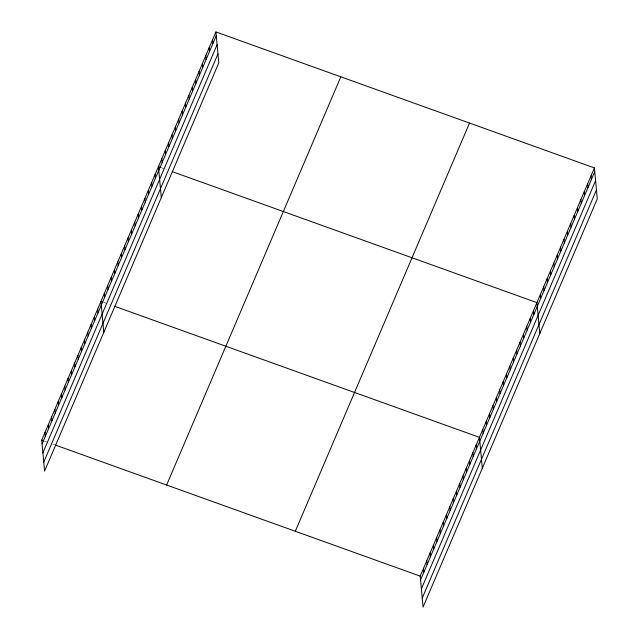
<?xml version="1.0" encoding="UTF-8"?>
<svg xmlns="http://www.w3.org/2000/svg" width="639" height="639" viewBox="0 0 639 639"><rect width="100%" height="100%" fill="white"/><g stroke="black" fill="none" stroke-linecap="round" stroke-linejoin="round"><path stroke-width="0.48" stroke-dasharray="3.19 2.4" d="M161.212 167.658L166.763 169.647M103.726 302.367L109.277 304.356M44.498 441.15L48.197 442.484M52.821 444.145L54.674 444.808"/><path stroke-width="0.96" d="M215.926 31.95L218.794 62.862L44.586 471.071L41.719 440.159L215.926 31.95L594.414 167.929L597.281 198.841L423.074 607.05L420.206 576.138L594.414 167.929M42.07 443.913L216.27 35.712M42.901 452.875L217.1 44.674M43.756 462.109L217.963 53.9M166.619 485.033L340.827 76.824M295.306 531.265L469.513 123.055M420.558 579.9L594.757 171.691M421.389 588.854L595.588 180.653M422.243 598.088L596.451 189.887M160.285 167.322L158.44 166.659L161.308 197.571M172.314 171.643L536.928 302.638L539.795 333.55M102.799 302.031L100.946 301.368L103.814 332.28M114.828 306.353L479.434 437.348L482.309 468.259M41.719 440.159L43.572 440.822M55.601 445.143L420.206 576.138M591.027 175.853L591.379 179.615M587.648 183.776L588 187.539M584.27 191.7L584.613 195.462M580.883 199.632L581.234 203.386M577.504 207.555L577.856 211.309M574.126 215.479L574.469 219.233M570.739 223.402L571.09 227.157M567.36 231.326L567.712 235.08M563.973 239.25L564.325 243.012M560.595 247.173L560.946 250.935M557.216 255.097L557.559 258.859M553.829 263.02L554.181 266.782M550.451 270.944L550.802 274.706M547.072 278.868L547.415 282.63M543.685 286.791L544.037 290.553M540.306 294.715L540.658 298.477M533.541 310.562L533.892 314.324M530.162 318.486L530.514 322.248M526.784 326.409L527.127 330.171M523.397 334.333L523.748 338.095M520.018 342.256L520.362 346.018M516.631 350.18L516.983 353.942M513.253 358.112L513.604 361.866M509.874 366.035L510.218 369.789M506.487 373.959L506.839 377.713M503.109 381.882L503.46 385.637M499.73 389.806L500.073 393.56M496.343 397.73L496.695 401.492M492.965 405.653L493.316 409.415M489.586 413.577L489.929 417.339M486.199 421.5L486.551 425.262M482.82 429.424L483.172 433.186M476.151 445.056L476.494 448.818M472.86 452.771L473.203 456.526M469.569 460.479L469.913 464.241M466.278 468.187L466.622 471.949M462.987 475.903L463.331 479.657M459.697 483.611L460.04 487.373M456.406 491.319L456.749 495.081M453.115 499.035L453.466 502.789M449.824 506.743L450.175 510.505M446.533 514.451L446.885 518.213M443.242 522.167L443.594 525.921M439.951 529.875L440.303 533.637M436.661 537.583L437.012 541.345M433.37 545.299L433.721 549.053M430.079 553.007L430.43 556.769M426.788 560.715L427.14 564.477M423.497 568.43L423.849 572.185M212.539 39.874L212.891 43.636M209.161 47.797L209.512 51.559M205.782 55.721L206.125 59.483M202.395 63.644L202.747 67.407M199.017 71.568L199.368 75.33M195.638 79.492L195.981 83.254M192.251 87.415L192.603 91.177M188.872 95.339L189.216 99.101M185.486 103.262L185.837 107.025M182.107 111.194L182.458 114.948M178.728 119.118L179.072 122.872M175.342 127.041L175.693 130.795M171.963 134.965L172.314 138.719M168.584 142.888L168.928 146.643M165.197 150.812L165.549 154.574M161.819 158.736L162.17 162.498M155.053 174.583L155.405 178.345M151.675 182.506L152.026 186.268M148.296 190.43L148.639 194.192M144.909 198.354L145.261 202.116M141.531 206.277L141.874 210.039M138.144 214.201L138.495 217.963M134.765 222.124L135.117 225.886M131.386 230.048L131.73 233.81M128 237.972L128.351 241.734M124.621 245.895L124.972 249.657M121.242 253.819L121.586 257.581M117.856 261.742L118.207 265.504M114.477 269.674L114.828 273.428M111.098 277.598L111.442 281.352M107.711 285.521L108.063 289.275M104.333 293.445L104.684 297.199M97.663 309.076L98.007 312.838M94.372 316.784L94.716 320.546M91.081 324.5L91.425 328.254M87.791 332.208L88.134 335.97M84.5 339.916L84.843 343.678M81.209 347.632L81.552 351.386M77.918 355.34L78.262 359.102M74.627 363.048L74.971 366.81M71.336 370.764L71.688 374.518M68.046 378.472L68.397 382.234M64.755 386.18L65.106 389.942M61.464 393.896L61.815 397.65M58.173 401.604L58.524 405.366M54.882 409.311L55.234 413.074M51.591 417.027L51.943 420.781M48.3 424.735L48.652 428.497M45.01 432.443L45.361 436.205"/></g></svg>
